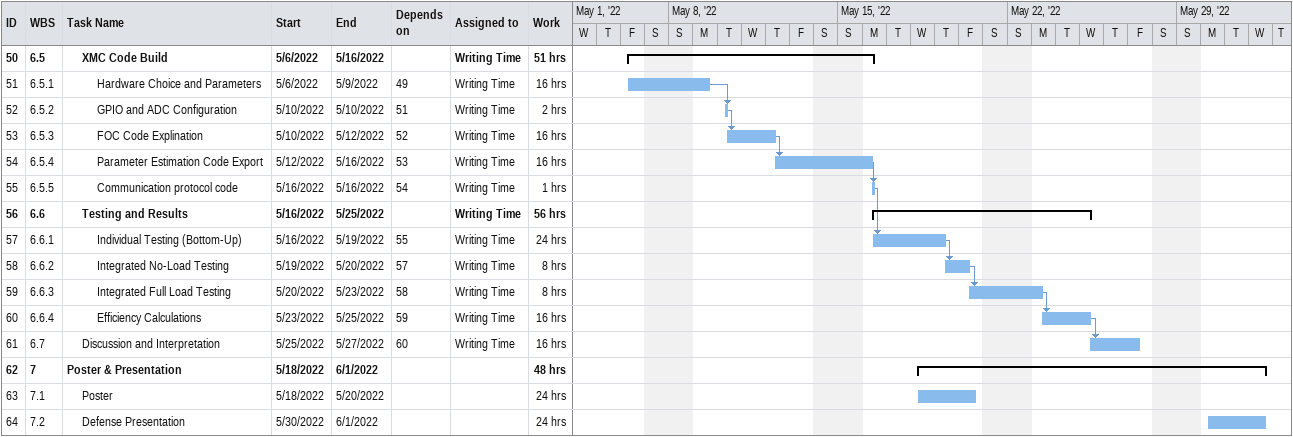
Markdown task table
| ID | WBS | Task | Start | Finish | Predecessors | Resources | Work (h) |
|---|---|---|---|---|---|---|---|
| 50 | 6.5 | **XMC Code Build** | 2022-05-06 | 2022-05-16 |  | Writing Time | 51 |
| 51 | 6.5.1 | Hardware Choice and Parameters | 2022-05-06 | 2022-05-09 | 49 | Writing Time | 16 |
| 52 | 6.5.2 | GPIO and ADC Configuration | 2022-05-10 | 2022-05-10 | 51 | Writing Time | 2 |
| 53 | 6.5.3 | FOC Code Explination | 2022-05-10 | 2022-05-12 | 52 | Writing Time | 16 |
| 54 | 6.5.4 | Parameter Estimation Code Export | 2022-05-12 | 2022-05-16 | 53 | Writing Time | 16 |
| 55 | 6.5.5 | Communication protocol code | 2022-05-16 | 2022-05-16 | 54 | Writing Time | 1 |
| 56 | 6.6 | **Testing and Results** | 2022-05-16 | 2022-05-25 |  | Writing Time | 56 |
| 57 | 6.6.1 | Individual Testing (Bottom-Up) | 2022-05-16 | 2022-05-19 | 55 | Writing Time | 24 |
| 58 | 6.6.2 | Integrated No-Load Testing | 2022-05-19 | 2022-05-20 | 57 | Writing Time | 8 |
| 59 | 6.6.3 | Integrated Full Load Testing | 2022-05-20 | 2022-05-23 | 58 | Writing Time | 8 |
| 60 | 6.6.4 | Efficiency Calculations | 2022-05-23 | 2022-05-25 | 59 | Writing Time | 16 |
| 61 | 6.7 | Discussion and Interpretation | 2022-05-25 | 2022-05-27 | 60 | Writing Time | 16 |
| 62 | 7 | **Poster & Presentation** | 2022-05-18 | 2022-06-01 |  |  | 48 |
| 63 | 7.1 | Poster | 2022-05-18 | 2022-05-20 |  |  | 24 |
| 64 | 7.2 | Defense Presentation | 2022-05-30 | 2022-06-01 |  |  | 24 |
